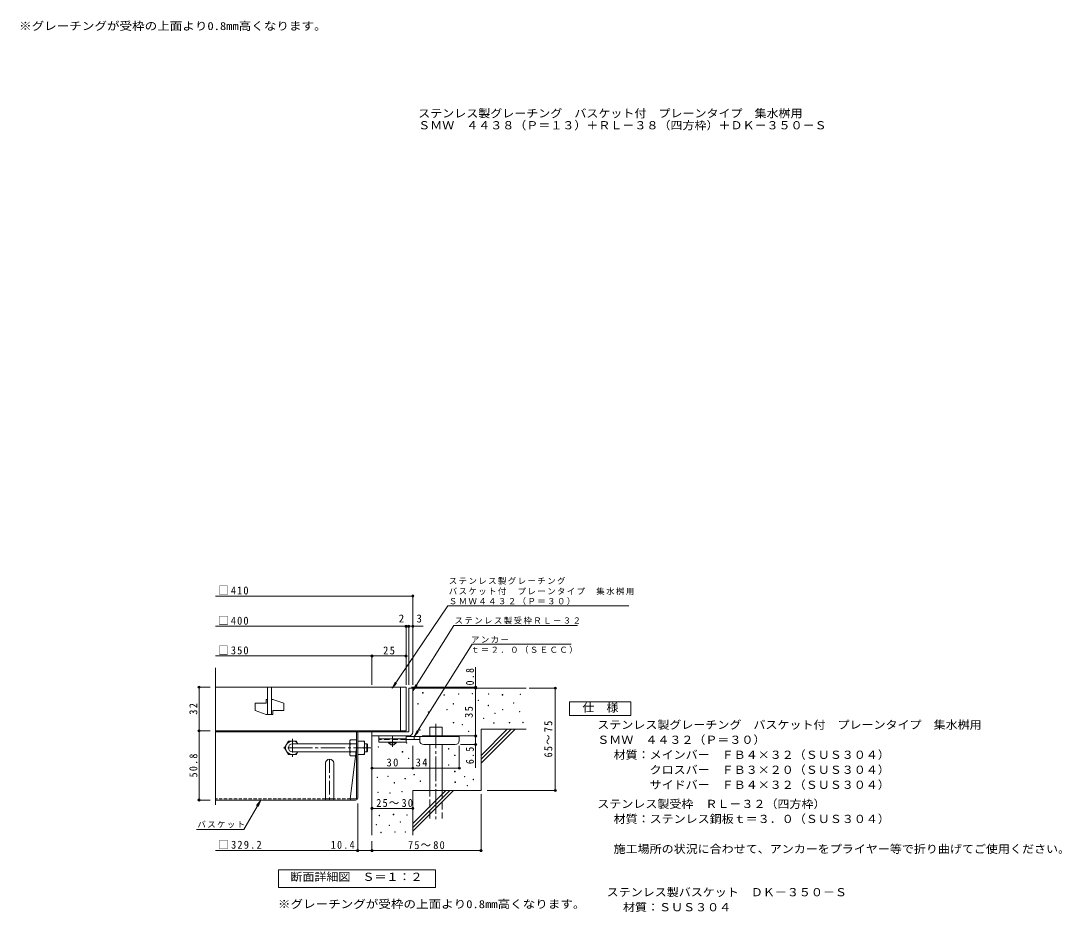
# Model space of a CAD drawing. Units: millimetres on the paper, enlarged 4 times, with parts at other scales. Extents: x -860 to 1063, y -1925 to 732.
# Drawn here: x -728 to 798, y -1925 to -618 of the extents above; entities that cross this region are included whole.
import ezdxf
from ezdxf.enums import TextEntityAlignment as Align

# ---------------------------------------------------------------- set-up
doc = ezdxf.new("R2010")
doc.units = ezdxf.units.MM
doc.header["$LTSCALE"] = 4
doc.header["$PDMODE"] = 32
doc.header["$PDSIZE"] = 3.2
for name, pattern in [('CHAIN1', [8, 5, -1, 1, -1]), ('CHAIN2', [12, 9, -1, 1, -1]), ('DASHED1', [1.8, 1.2, -0.6]), ('DASHED2', [3, 2, -1]), ('DASHED3', [4, 3, -1])]:
    doc.linetypes.add(name, pattern=pattern)
for name, color, linetype, lineweight in [('D-1_躯体', 3, 'Continuous', 9), ('D-4_その他', 7, 'Continuous', 9), ('D-5_文字', 7, 'Continuous', 9), ('D-7_ハッチ', 2, 'Continuous', 9), ('D-8_記号', 2, 'Continuous', 9), ('D-9_0-HOJO', 2, 'Continuous', 9), ('D-B_7-WAKU-T', 2, 'Continuous', 9)]:
    doc.layers.add(name, color=color, linetype=linetype, lineweight=lineweight)
doc.layers.add('F-5_F-5ﾚｲﾔ', color=2, linetype='Continuous')
doc.styles.add('ＭＳ ゴシック', font='')
doc.styles.get('ＭＳ ゴシック').set_extended_font_data('MS Gothic')

msp = doc.modelspace()

# ---------------------------------------------------------------- linework, layer by layer
at = {"layer": 'D-1_躯体'}
for p, q in [((-224.403, -1677.854), (-221.003, -1677.854)), ((-221.003, -1677.854), (-220.003, -1678.854)), ((-221.003, -1689.854), (-221.003, -1677.854)), ((-224.403, -1689.854), (-221.003, -1689.854)), ((-221.003, -1689.854), (-220.003, -1688.854)), ((-220.003, -1688.854), (-220.003, -1678.854))]:
    msp.add_line(p, q, dxfattribs=at)
at = {"layer": 'D-4_その他'}
for p, q in [((-442.663, -1461.308), (-153.596, -1461.308)), ((-153.596, -1591.272), (-153.596, -1460.107)), ((-102.309, -1475.909), (-183.984, -1596.455)), ((-102.309, -1475.909), (163.071, -1475.909)), ((-442.663, -1505.586), (-163.595, -1505.586)), ((-163.595, -1591.272), (-163.595, -1504.386)), ((-163.595, -1505.586), (-161.595, -1505.586)), ((-161.595, -1505.586), (-138.531, -1505.586)), ((-159.595, -1591.272), (-159.595, -1504.386)), ((-93.669, -1504.584), (-153.596, -1600.142)), ((-93.669, -1504.584), (87.662, -1504.584)), ((-66.575, -1531.887), (-151.592, -1667.454)), ((-66.575, -1531.887), (78.453, -1531.887)), ((-442.663, -1549.087), (-213.596, -1549.087)), ((-213.596, -1591.272), (-213.596, -1547.887)), ((-213.596, -1549.087), (-163.595, -1549.087)), ((-61.61, -1596.455), (-61.61, -1565.387)), ((-468.024, -1594.855), (-450.663, -1594.855)), ((-466.824, -1594.855), (-466.824, -1658.854)), ((-60.41, -1594.855), (-155.596, -1594.855)), ((-60.41, -1596.455), (-147.166, -1596.455)), ((-61.61, -1666.454), (-61.61, -1596.454)), ((16.816, -1596.454), (56.278, -1596.454)), ((55.078, -1746.454), (55.078, -1596.454)), ((-468.024, -1658.854), (-450.663, -1658.854)), ((-466.824, -1658.854), (-466.824, -1760.454)), ((-139.991, -1666.454), (-60.41, -1666.454)), ((-61.61, -1666.454), (-61.61, -1713.155)), ((-153.592, -1714.896), (-153.592, -1681.054)), ((-85.592, -1714.896), (-85.592, -1681.054)), ((-60.41, -1679.054), (-83.592, -1679.054)), ((-53.595, -1751.965), (-53.595, -1835.688)), ((-44.701, -1746.454), (56.278, -1746.454)), ((-468.024, -1760.454), (-450.663, -1760.454)), ((-376.418, -1760.454), (-380.245, -1769.693)), ((-234.403, -1835.688), (-234.403, -1765.254)), ((-213.596, -1772.702), (-153.596, -1772.702)), ((-470.496, -1803.462), (-401.248, -1803.462)), ((-213.596, -1820.454), (-213.596, -1835.688)), ((-234.403, -1834.488), (-442.663, -1834.488)), ((-213.596, -1834.488), (-234.403, -1834.488)), ((-213.596, -1834.488), (-53.595, -1834.488))]:
    msp.add_line(p, q, dxfattribs=at)
at = {"layer": 'D-4_その他', "color": 3}
for p, q in [((-442.663, -1767.241), (-442.663, -1566.575)), ((-163.596, -1594.855), (-442.663, -1594.855)), ((-366.596, -1594.855), (-366.596, -1634.855)), ((-360.596, -1594.855), (-360.596, -1634.855)), ((-171.596, -1594.855), (-171.596, -1658.854)), ((-163.596, -1594.855), (-163.596, -1658.854)), ((-368.596, -1612.855), (-368.596, -1618.355)), ((-366.596, -1612.855), (-368.596, -1612.855)), ((-358.596, -1612.855), (-360.596, -1612.855)), ((-358.596, -1612.855), (-342.596, -1618.355)), ((-384.596, -1618.355), (-384.596, -1629.354)), ((-384.596, -1618.355), (-368.596, -1618.355)), ((-384.596, -1629.354), (-368.596, -1634.855)), ((-358.596, -1629.354), (-358.596, -1634.855)), ((-358.596, -1629.354), (-342.596, -1629.354)), ((-342.596, -1618.355), (-342.596, -1629.354)), ((-358.596, -1634.855), (-368.596, -1634.855)), ((-442.663, -1658.854), (-163.596, -1658.854)), ((-203.592, -1666.455), (-203.592, -1675.455)), ((-163.592, -1666.455), (-203.592, -1666.455)), ((-163.592, -1670.455), (-203.592, -1670.455)), ((-163.592, -1675.455), (-203.592, -1675.455)), ((-163.592, -1666.455), (-163.592, -1675.455))]:
    msp.add_line(p, q, dxfattribs=at)
at = {"layer": 'D-4_その他', "color": 2}
for p, q in [((-159.596, -1596.455), (-159.596, -1660.455)), ((-159.596, -1596.455), (-153.596, -1596.455)), ((-153.596, -1660.455), (-153.596, -1596.455)), ((-213.596, -1660.455), (-159.596, -1660.455)), ((-213.596, -1666.455), (-213.596, -1660.455)), ((-213.596, -1666.455), (-159.596, -1666.455)), ((-189.092, -1676.454), (-189.092, -1675.455)), ((-189.092, -1676.454), (-185.592, -1679.454)), ((-189.092, -1676.454), (-178.092, -1676.454)), ((-181.593, -1679.454), (-178.092, -1676.454)), ((-178.092, -1676.454), (-178.092, -1675.455)), ((-185.592, -1679.454), (-181.593, -1679.454))]:
    msp.add_line(p, q, dxfattribs=at)
at = {"layer": 'D-4_その他', "color": 6}
for p, q in [((-153.596, -1596.454), (12.404, -1596.454)), ((-128.679, -1667.454), (-128.679, -1653.454)), ((-128.679, -1653.454), (-110.679, -1653.454)), ((-110.679, -1667.454), (-110.679, -1653.454)), ((-53.596, -1694.858), (-15.192, -1656.455)), ((-53.596, -1656.455), (12.404, -1656.455)), ((-53.596, -1700.515), (-9.535, -1656.455)), ((-53.596, -1656.455), (-53.596, -1746.454)), ((-53.596, -1706.171), (-3.879, -1656.455)), ((-213.596, -1666.454), (-213.596, -1811.914)), ((-128.679, -1746.454), (-128.679, -1679.054)), ((-110.679, -1746.454), (-110.679, -1679.054)), ((-153.596, -1746.454), (-53.596, -1746.454)), ((-153.596, -1746.454), (-153.596, -1811.914)), ((-153.596, -1794.858), (-105.192, -1746.454)), ((-153.596, -1800.514), (-99.536, -1746.454)), ((-153.596, -1806.17), (-93.88, -1746.454))]:
    msp.add_line(p, q, dxfattribs=at)
at = {"layer": 'D-4_その他', "color": 6, "linetype": 'CHAIN2'}
msp.add_line((-119.679, -1648.554), (-119.679, -1791.787), dxfattribs=at)
at = {"layer": 'D-4_その他', "color": 3, "linetype": 'DASHED2'}
msp.add_line((-163.592, -1671.455), (-203.592, -1671.455), dxfattribs=at)
at = {"layer": 'D-4_その他', "color": 4, "linetype": 'CHAIN1'}
msp.add_line((-183.592, -1682.55), (-183.592, -1666.455), dxfattribs=at)
at = {"layer": 'D-4_その他', "color": 4}
for p, q in [((-85.592, -1667.454), (-163.592, -1667.454)), ((-143.582, -1671.454), (-163.592, -1671.454)), ((-151.592, -1671.454), (-151.592, -1667.454)), ((-143.592, -1673.054), (-143.592, -1667.454)), ((-85.592, -1673.054), (-85.592, -1667.454)), ((-137.592, -1679.054), (-91.592, -1679.054))]:
    msp.add_line(p, q, dxfattribs=at)
at = {"layer": 'D-4_その他', "color": 6, "linetype": 'DASHED3'}
for p, q in [((-128.679, -1787.455), (-128.679, -1746.454)), ((-110.679, -1746.454), (-110.679, -1787.455))]:
    msp.add_line(p, q, dxfattribs=at)
at = {"layer": 'D-4_その他'}
for points in [[(-139.316, -1603.52), (-139.316, -1602.92), (-138.716, -1602.92), (-138.716, -1603.52)], [(-107.984, -1606.761), (-107.984, -1606.161), (-107.384, -1606.161), (-107.384, -1606.761)], [(-86.916, -1605.14), (-86.916, -1604.54), (-86.316, -1604.54), (-86.316, -1605.14)], [(-66.915, -1604.922), (-66.915, -1604.322), (-66.315, -1604.322), (-66.315, -1604.922)], [(-57.774, -1614.517), (-57.774, -1613.916), (-57.174, -1613.916), (-57.174, -1614.517)], [(-42.858, -1605.329), (-42.858, -1604.729), (-42.258, -1604.729), (-42.258, -1605.329)], [(-22.555, -1606.412), (-22.555, -1605.812), (-21.955, -1605.812), (-21.955, -1606.412)], [(3.432, -1605.6), (3.432, -1605), (4.032, -1605), (4.032, -1605.6)], [(75.831, -1636.384), (75.831, -1616.384), (165.83, -1616.384), (165.83, -1636.384)], [(-146.526, -1619.644), (-146.526, -1619.044), (-145.926, -1619.044), (-145.926, -1619.644)], [(-131.356, -1631.564), (-131.356, -1630.964), (-130.756, -1630.964), (-130.756, -1631.564)], [(-121.09, -1618.563), (-121.09, -1617.963), (-120.49, -1617.963), (-120.49, -1618.563)], [(-104.036, -1628.038), (-104.036, -1627.438), (-103.436, -1627.438), (-103.436, -1628.038)], [(-94.561, -1619.646), (-94.561, -1619.046), (-93.961, -1619.046), (-93.961, -1619.646)], [(-43.399, -1622.112), (-43.399, -1621.512), (-42.799, -1621.512), (-42.799, -1622.112)], [(-22.285, -1628.068), (-22.285, -1627.467), (-21.685, -1627.467), (-21.685, -1628.068)], [(-6.314, -1618.593), (-6.314, -1617.993), (-5.713, -1617.993), (-5.713, -1618.593)], [(2.62, -1631.045), (2.62, -1630.445), (3.22, -1630.445), (3.22, -1631.045)], [(-94.291, -1647.258), (-94.291, -1646.658), (-93.69, -1646.658), (-93.69, -1647.258)], [(-49.962, -1640.745), (-49.962, -1640.145), (-49.362, -1640.145), (-49.362, -1640.745)], [(-35.278, -1647.829), (-35.278, -1647.229), (-34.678, -1647.229), (-34.678, -1647.829)], [(-33.383, -1633.752), (-33.383, -1633.152), (-32.783, -1633.152), (-32.783, -1633.752)], [(-12.269, -1647.287), (-12.269, -1646.687), (-11.669, -1646.687), (-11.669, -1647.287)], [(7.492, -1647.017), (7.492, -1646.416), (8.092, -1646.416), (8.092, -1647.017)], [(-143.638, -1658.081), (-143.638, -1657.481), (-143.038, -1657.481), (-143.038, -1658.081)], [(-81.279, -1650.252), (-81.279, -1649.652), (-80.679, -1649.652), (-80.679, -1650.252)], [(-72.139, -1659.847), (-72.139, -1659.247), (-71.539, -1659.247), (-71.539, -1659.847)], [(-163.123, -1677.124), (-163.123, -1676.524), (-162.523, -1676.524), (-162.523, -1677.124)], [(-204.482, -1683.074), (-204.482, -1682.474), (-203.882, -1682.474), (-203.882, -1683.074)], [(-169.087, -1690.05), (-169.087, -1689.449), (-168.487, -1689.449), (-168.487, -1690.05)], [(-101.563, -1685.59), (-101.563, -1684.99), (-100.963, -1684.99), (-100.963, -1685.59)], [(-159.947, -1699.644), (-159.947, -1699.044), (-159.347, -1699.044), (-159.347, -1699.644)], [(-101.563, -1709.256), (-101.563, -1708.656), (-100.963, -1708.656), (-100.963, -1709.256)], [(-92.423, -1695.185), (-92.423, -1694.585), (-91.823, -1694.585), (-91.823, -1695.185)], [(-152.015, -1723.488), (-152.015, -1722.888), (-151.415, -1722.888), (-151.415, -1723.488)], [(-92.423, -1718.851), (-92.423, -1718.251), (-91.823, -1718.251), (-91.823, -1718.851)], [(-206.057, -1727.541), (-206.057, -1726.94), (-205.457, -1726.94), (-205.457, -1727.541)], [(-190.163, -1725.843), (-190.163, -1725.243), (-189.563, -1725.243), (-189.563, -1725.843)], [(-181.023, -1735.437), (-181.023, -1734.837), (-180.422, -1734.837), (-180.422, -1735.437)], [(-165.144, -1729.199), (-165.144, -1728.599), (-164.544, -1728.599), (-164.544, -1729.199)], [(-142.875, -1733.083), (-142.875, -1732.483), (-142.274, -1732.483), (-142.274, -1733.083)], [(-91.874, -1734.453), (-91.874, -1733.853), (-91.274, -1733.853), (-91.274, -1734.453)], [(-78.069, -1726.332), (-78.069, -1725.732), (-77.469, -1725.732), (-77.469, -1726.332)], [(-73.969, -1739.816), (-73.969, -1739.216), (-73.369, -1739.216), (-73.369, -1739.816)], [(-65.326, -1730.633), (-65.326, -1730.033), (-64.726, -1730.033), (-64.726, -1730.633)], [(-205.091, -1749.311), (-205.091, -1748.711), (-204.491, -1748.711), (-204.491, -1749.311)], [(-187.428, -1750.529), (-187.428, -1749.929), (-186.828, -1749.929), (-186.828, -1750.529)], [(-169.765, -1748.397), (-169.765, -1747.797), (-169.165, -1747.797), (-169.165, -1748.397)], [(-202.959, -1783.419), (-202.959, -1782.819), (-202.359, -1782.819), (-202.359, -1783.419)], [(-182.251, -1781.896), (-182.251, -1781.296), (-181.651, -1781.296), (-181.651, -1781.896)], [(-162.303, -1782.658), (-162.303, -1782.058), (-161.703, -1782.058), (-161.703, -1782.658)], [(-207.223, -1796.819), (-207.223, -1796.219), (-206.623, -1796.219), (-206.623, -1796.819)], [(-188.341, -1797.732), (-188.341, -1797.132), (-187.741, -1797.132), (-187.741, -1797.732)], [(-172.201, -1793.012), (-172.201, -1792.412), (-171.601, -1792.412), (-171.601, -1793.012)], [(-200.675, -1808.239), (-200.675, -1807.639), (-200.075, -1807.639), (-200.075, -1808.239)], [(-179.967, -1807.63), (-179.967, -1807.03), (-179.367, -1807.03), (-179.367, -1807.63)], [(-164.74, -1807.63), (-164.74, -1807.03), (-164.14, -1807.03), (-164.14, -1807.63)], [(-350.394, -1888.831), (-350.394, -1862.831), (-120.393, -1862.831), (-120.393, -1888.831)]]:
    msp.add_lwpolyline(points, close=True, dxfattribs=at)
for points in [[(-213.592, -1713.696), (-153.592, -1713.696), (-85.592, -1713.696)], [(-401.248, -1803.462), (-376.418, -1760.454), (-382.506, -1768.388)]]:
    msp.add_lwpolyline(points, dxfattribs=at)
at = {"layer": 'D-4_その他', "color": 2}
msp.add_arc((-159.596, -1660.455), 6, 270, 0, dxfattribs=at)
at = {"layer": 'D-4_その他', "color": 4}
for centre, start, end in [((-137.592, -1673.054), 180, 270), ((-91.592, -1673.054), 270, 0)]:
    msp.add_arc(centre, 6, start, end, dxfattribs=at)
at = {"layer": 'D-4_その他'}
for p in [(-153.596, -1461.308), (-163.595, -1505.586), (-159.595, -1505.586), (-153.596, -1505.586), (-213.596, -1549.087), (-163.595, -1549.087), (-466.824, -1594.855), (-61.61, -1594.855), (-61.61, -1596.454), (-61.61, -1596.455), (55.078, -1596.454), (-466.824, -1658.854), (-61.61, -1666.454), (-61.61, -1679.054), (-213.592, -1713.696), (-153.592, -1713.696), (-85.592, -1713.696), (55.078, -1746.454), (-466.824, -1760.454), (-213.596, -1772.702), (-153.596, -1772.702), (-234.403, -1834.488), (-213.596, -1834.488), (-53.595, -1834.488)]:
    msp.add_point(p, dxfattribs=at)
at = {"layer": 'D-5_文字'}
for p, q in [((-183.984, -1596.455), (-179.503, -1587.515)), ((-183.984, -1596.455), (-177.342, -1588.979)), ((-153.596, -1600.142), (-149.434, -1591.049)), ((-153.596, -1600.142), (-147.222, -1592.436)), ((-151.592, -1667.454), (-147.431, -1658.361)), ((-151.592, -1667.454), (-145.219, -1659.748))]:
    msp.add_line(p, q, dxfattribs=at)
at = {"layer": 'D-7_ハッチ'}
for p, q in [((-236.003, -1658.854), (-442.663, -1658.854)), ((-236.003, -1660.454), (-442.663, -1660.454)), ((-361.465, -1658.854), (-361.465, -1660.454)), ((-321.465, -1658.854), (-321.465, -1660.454)), ((-236.003, -1757.521), (-236.003, -1658.854)), ((-234.403, -1757.254), (-234.403, -1661.788)), ((-233.069, -1660.454), (-165.996, -1660.454)), ((-232.803, -1658.854), (-165.996, -1658.854)), ((-165.996, -1658.854), (-165.996, -1660.454)), ((-236.003, -1684.854), (-245.227, -1758.854)), ((-237.603, -1760.454), (-442.663, -1760.454)), ((-237.336, -1758.854), (-245.227, -1758.854))]:
    msp.add_line(p, q, dxfattribs=at)
at = {"layer": 'D-7_ハッチ', "linetype": 'DASHED1'}
for p, q in [((-281.603, -1758.854), (-442.663, -1758.854)), ((-245.227, -1758.854), (-269.603, -1758.854))]:
    msp.add_line(p, q, dxfattribs=at)
at = {"layer": 'D-7_ハッチ'}
for centre, radius, start, end in [((-232.803, -1662.054), 3.2, 90, 180), ((-233.069, -1661.788), 1.333, 90, 180), ((-243.627, -1758.854), 1.6, 180, 270), ((-237.603, -1757.254), 3.2, 270, 0), ((-237.336, -1757.521), 1.333, 270, 0)]:
    msp.add_arc(centre, radius, start, end, dxfattribs=at)
at = {"layer": 'D-8_記号', "linetype": 'CHAIN1'}
for p, q in [((-329.996, -1670.662), (-329.996, -1697.047)), ((-316.803, -1683.854), (-343.189, -1683.854)), ((-275.603, -1700.454), (-275.603, -1760.454))]:
    msp.add_line(p, q, dxfattribs=at)
at = {"layer": 'D-8_記号'}
for p, q in [((-281.603, -1706.454), (-281.603, -1760.454)), ((-269.603, -1706.454), (-269.603, -1760.454)), ((-281.603, -1758.854), (-269.603, -1758.854))]:
    msp.add_line(p, q, dxfattribs=at)
msp.add_arc((-275.603, -1706.454), 6, 0, 180, dxfattribs=at)
at = {"layer": 'D-9_0-HOJO'}
for p, q in [((-234.403, -1673.855), (-224.403, -1673.855)), ((-224.403, -1693.855), (-224.403, -1673.855)), ((-234.403, -1683.854), (-225.269, -1683.854)), ((-234.403, -1693.855), (-224.403, -1693.855))]:
    msp.add_line(p, q, dxfattribs=at)
at = {"layer": 'D-9_0-HOJO', "linetype": 'CHAIN1'}
msp.add_line((-219.03, -1683.854), (-225.153, -1683.854), dxfattribs=at)
at = {"layer": 'D-9_0-HOJO'}
for centre in [(-239.269, -1678.854), (-239.269, -1688.855)]:
    msp.add_arc(centre, 14.866, 340.34633, 19.65366, dxfattribs=at)
at = {"layer": 'D-B_7-WAKU-T', "color": 3}
for p, q in [((-329.996, -1677.854), (-246.003, -1677.854)), ((-329.996, -1689.854), (-246.003, -1689.854))]:
    msp.add_line(p, q, dxfattribs=at)
at = {"layer": 'D-B_7-WAKU-T'}
for p, q in [((-321.969, -1677.839), (-324.269, -1673.855)), ((-246.003, -1673.855), (-245.137, -1672.354)), ((-246.003, -1693.854), (-246.003, -1673.855)), ((-236.003, -1672.354), (-245.137, -1672.354)), ((-245.137, -1678.128), (-236.003, -1678.128)), ((-341.496, -1683.854), (-335.722, -1693.855)), ((-321.96, -1689.854), (-324.269, -1693.855)), ((-245.137, -1689.581), (-236.003, -1689.581)), ((-335.722, -1693.855), (-324.269, -1693.855)), ((-246.003, -1693.854), (-245.137, -1695.355)), ((-236.003, -1695.355), (-245.137, -1695.355))]:
    msp.add_line(p, q, dxfattribs=at)
at = {"layer": 'D-B_7-WAKU-T', "color": 3, "linetype": 'CHAIN2'}
msp.add_line((-336.572, -1683.854), (-214.994, -1683.854), dxfattribs=at)
at = {"layer": 'D-B_7-WAKU-T'}
msp.add_lwpolyline([(-341.496, -1683.854), (-335.722, -1673.855), (-324.269, -1673.855)], dxfattribs=at)
for centre, radius, start, end in [((-329.996, -1683.854), 10, 36.87019, 323.12981), ((-239.439, -1675.644), 6.579, 149.99998, 176.07924), ((-240.533, -1675.174), 5.47, 180.2103, 212.68507), ((-226.638, -1683.854), 19.365, 162.79973, 197.20026), ((-240.533, -1692.535), 5.47, 147.31491, 179.78969), ((-239.439, -1692.065), 6.579, 183.92075, 210)]:
    msp.add_arc(centre, radius, start, end, dxfattribs=at)
at = {"layer": 'D-B_7-WAKU-T', "color": 3}
msp.add_arc((-329.996, -1683.854), 6, 90, 270, dxfattribs=at)

# ---------------------------------------------------------------- texts
at = {"layer": 'D-4_その他', "color": 2, "style": 'ＭＳ ゴシック'}
for s, width, p in [('※グレーチングが受枠の上面より0.8mm高くなります。', 1.15, (-730.597, -635.026)), ('仕\u3000様', 1.1, (94.831, -1634.384)), ('ステンレス製グレーチング\u3000バスケット付\u3000プレーンタイプ\u3000集水桝用', 1.1, (116.667, -1659.552)), ('ＳＭＷ\u3000４４３２（Ｐ＝３０）', 1.1, (116.667, -1681.552)), ('材質：メインバー\u3000ＦＢ４×３２（ＳＵＳ３０４）', 1.1, (140.551, -1703.552)), ('\u3000\u3000\u3000クロスバー\u3000ＦＢ３×２０（ＳＵＳ３０４）', 1.1, (140.551, -1725.552)), ('\u3000\u3000\u3000サイドバー\u3000ＦＢ４×３２（ＳＵＳ３０４）', 1.1, (140.551, -1747.552)), ('ステンレス製受枠\u3000ＲＬ－３２（四方枠）', 1.1, (116.667, -1775.623)), ('材質：ステンレス鋼板ｔ＝３．０（ＳＵＳ３０４）', 1.1, (140.551, -1797.623)), ('施工場所の状況に合わせて、アンカーをプライヤー等で折り曲げてご使用ください。', 1.1, (140.551, -1841.623)), ('断面詳細図\u3000Ｓ＝１：２', 1.1, (-333.023, -1882.443)), ('ステンレス製バスケット\u3000ＤＫ－３５０－Ｓ', 1.1, (130.443, -1905.009)), ('※グレーチングが受枠の上面より0.8mm高くなります。', 1.15, (-351.344, -1922.417)), ('材質：ＳＵＳ３０４', 1.1, (154.328, -1927.009))]:
    msp.add_text(s, height=11.73, dxfattribs=dict(at, width=width)).set_placement(p, align=Align.BOTTOM_LEFT)
for s, p in [('2', (-174.332, -1503.586)), ('3', (-148.275, -1503.586))]:
    msp.add_text(s, height=11.73, dxfattribs=at).set_placement(p, align=Align.BOTTOM_LEFT)
at = {"layer": 'D-4_その他', "char_height": 8.798, "attachment_point": 7, "style": 'ＭＳ ゴシック'}
for s, insert in [('\\T1.17;ステンレス製グレーチング', (-100.929, -1444.6)), ('\\T1.17;バスケット付\u3000プレーンタイプ\u3000集水桝用', (-100.929, -1459.845)), ('\\T1.17;ＳＭＷ４４３２（Ｐ＝３０）', (-100.929, -1474.501)), ('\\T1.17;ステンレス製受枠ＲＬ－３２', (-92.422, -1502.681)), ('\\T1.17;アンカー', (-68.348, -1530.024)), ('\\T1.17;ｔ＝２．０（ＳＥＣＣ）', (-68.585, -1545.751)), ('\\T1.17;バスケット', (-469.248, -1801.558))]:
    msp.add_mtext(s, dxfattribs=dict(at, insert=insert))
at = {"layer": 'D-4_その他', "color": 2, "char_height": 11.73, "attachment_point": 7, "style": 'ＭＳ ゴシック'}
for s, insert in [('\\T1.21;\\W0.95;□410', (-438.663, -1459.287)), ('\\T1.21;\\W0.95;□400', (-438.663, -1503.567)), ('\\T1.21;\\W0.95;□350', (-438.663, -1547.087)), ('\\T1.27;\\W0.95;25', (-197.095, -1547.087)), ('\\T1.27;\\W0.95;30', (-192.092, -1711.296)), ('\\T1.27;\\W0.95;34', (-149.446, -1711.296)), ('\\T1.22;\\W0.95;25～30', (-207.276, -1770.702)), ('\\T1.23;\\W0.95;□329.2', (-438.663, -1832.088)), ('\\T1.28;\\W0.9;10.4', (-273.772, -1832.088)), ('\\T1.22;\\W0.95;75～80', (-160.743, -1832.488))]:
    msp.add_mtext(s, dxfattribs=dict(at, insert=insert))
at = {"layer": 'D-4_その他', "color": 2, "char_height": 11.73, "attachment_point": 7, "rotation": 90, "style": 'ＭＳ ゴシック'}
for s, insert in [('\\T1.27;\\W0.9;0.8', (-64.01, -1592.313)), ('\\T1.27;\\W0.95;32', (-469.224, -1635.355)), ('\\T1.27;\\W0.95;35', (-65.61, -1639.954)), ('\\T1.22;\\W0.95;65～75', (50.866, -1697.954)), ('\\T1.28;\\W0.9;50.8', (-469.224, -1727.154)), ('\\T1.27;\\W0.9;6.5', (-64.01, -1707.732))]:
    msp.add_mtext(s, dxfattribs=dict(at, insert=insert))
at = {"layer": 'F-5_F-5ﾚｲﾔ', "style": 'ＭＳ ゴシック', "width": 1.1}
for s, p in [('ステンレス製グレーチング\u3000バスケット付\u3000プレーンタイプ\u3000集水桝用', (-145.731, -763.143)), ('ＳＭＷ\u3000４４３８（Ｐ＝１３）＋ＲＬ－３８（四方枠）＋ＤＫ－３５０－Ｓ', (-145.731, -780.62))]:
    msp.add_text(s, height=11.73, dxfattribs=at).set_placement(p, align=Align.BOTTOM_LEFT)

doc.saveas('drawing.dxf')
